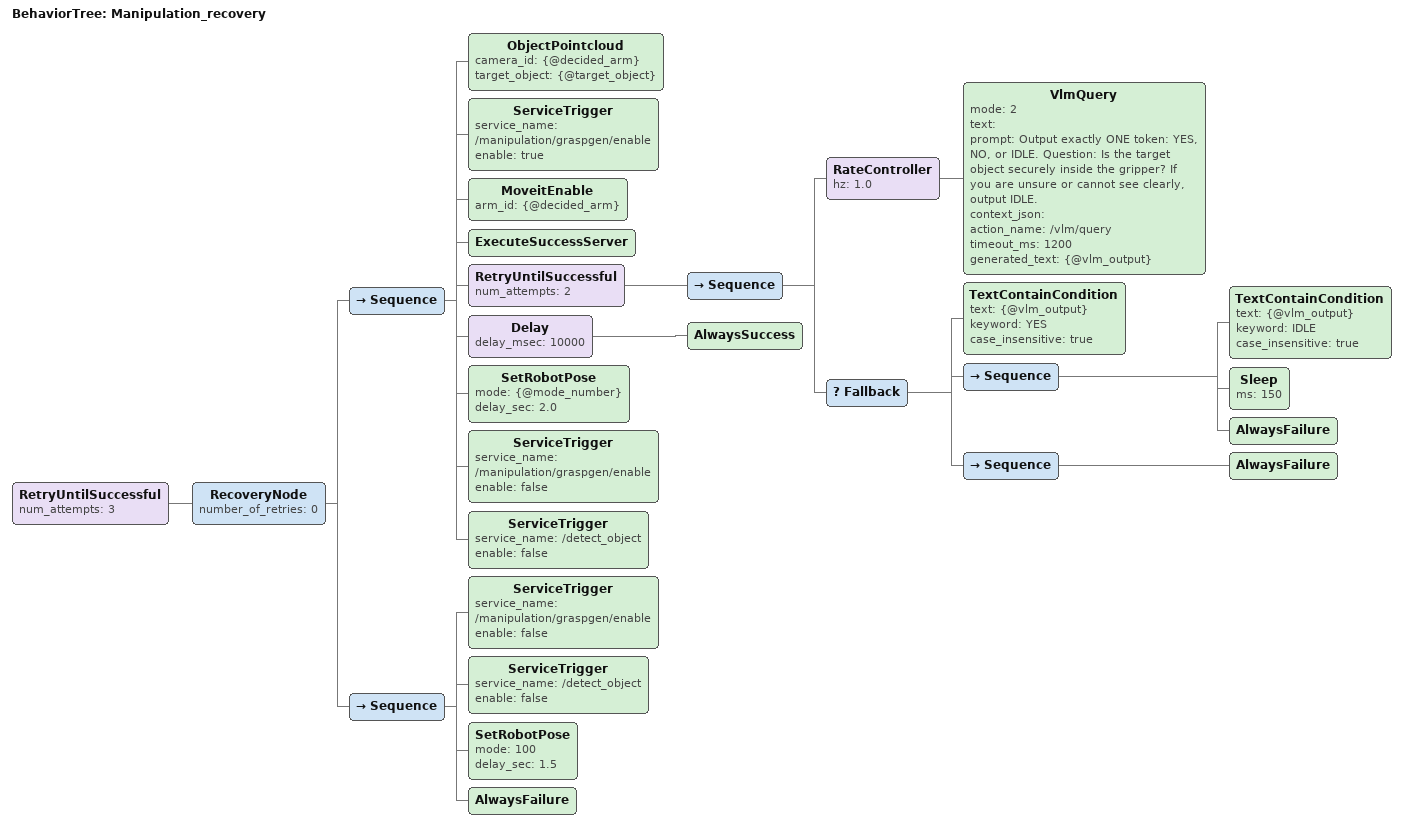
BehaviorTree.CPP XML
<?xml version="1.0" encoding="UTF-8"?>
<root BTCPP_format="4">
  <BehaviorTree ID="Manipulation_recovery">

    <!-- 전체 처음부터 재시도 -->
    <RetryUntilSuccessful num_attempts="3">
      <RecoveryNode number_of_retries="0">

        <!-- ================= MAIN TRY ================= -->
        <Sequence>
          <ObjectPointcloud camera_id="{@decided_arm}" target_object="{@target_object}" />
          <ServiceTrigger service_name="/manipulation/graspgen/enable" enable="true"/>
          <MoveitEnable arm_id="{@decided_arm}"/>
          <ExecuteSuccessServer/>

          <!-- ===== VLM gate: YES면 통과, IDLE면 대기, NO면 실패 ===== -->
          <RetryUntilSuccessful num_attempts="2">
            <Sequence>
              <RateController hz="1.0">
                <VlmQuery
                  mode="2"
                  text=""
                  prompt="Output exactly ONE token: YES, NO, or IDLE. Question: Is the target object securely inside the gripper? If you are unsure or cannot see clearly, output IDLE."
                  context_json=""
                  action_name="/vlm/query"
                  timeout_ms="1200"
                  generated_text="{@vlm_output}"
                />
              </RateController>

              <!-- 3-way split -->
              <Fallback>

                <!-- YES -> gate success -->
                <TextContainCondition text="{@vlm_output}" keyword="YES" case_insensitive="true"/>

                <!-- IDLE -> keep waiting (do not fail main) -->
                <Sequence>
                  <TextContainCondition text="{@vlm_output}" keyword="IDLE" case_insensitive="true"/>
                  <Sleep ms="150"/>
                  <AlwaysFailure/>  <!-- this inner retry keeps looping -->
                </Sequence>

                <!-- NO or anything else -> fail main try (go to cleanup) -->
                <Sequence>
                  <AlwaysFailure/>
                </Sequence>

              </Fallback>
            </Sequence>
          </RetryUntilSuccessful>
          <!-- ===== VLM gate 끝 ===== -->

          <Delay delay_msec="10000">
            <AlwaysSuccess/>
          </Delay>

          <SetRobotPose mode="{@mode_number}" delay_sec="2.0"/>

          <!-- 성공 시 정리 -->
          <ServiceTrigger service_name="/manipulation/graspgen/enable" enable="false"/>
          <ServiceTrigger service_name="/detect_object" enable="false"/>
        </Sequence>

        <!-- ================= CLEANUP (MAIN 실패 시) ================= -->
        <Sequence>
          <ServiceTrigger service_name="/manipulation/graspgen/enable" enable="false"/>
          <ServiceTrigger service_name="/detect_object" enable="false"/>

          <!-- "원래 자세"로 복귀 (원하는 mode로 바꿔) -->
          <SetRobotPose mode="100" delay_sec="1.5"/>

          <AlwaysFailure/> <!-- 바깥 RetryUntilSuccessful이 전체를 처음부터 다시 -->
        </Sequence>

      </RecoveryNode>
    </RetryUntilSuccessful>

  </BehaviorTree>
</root>
